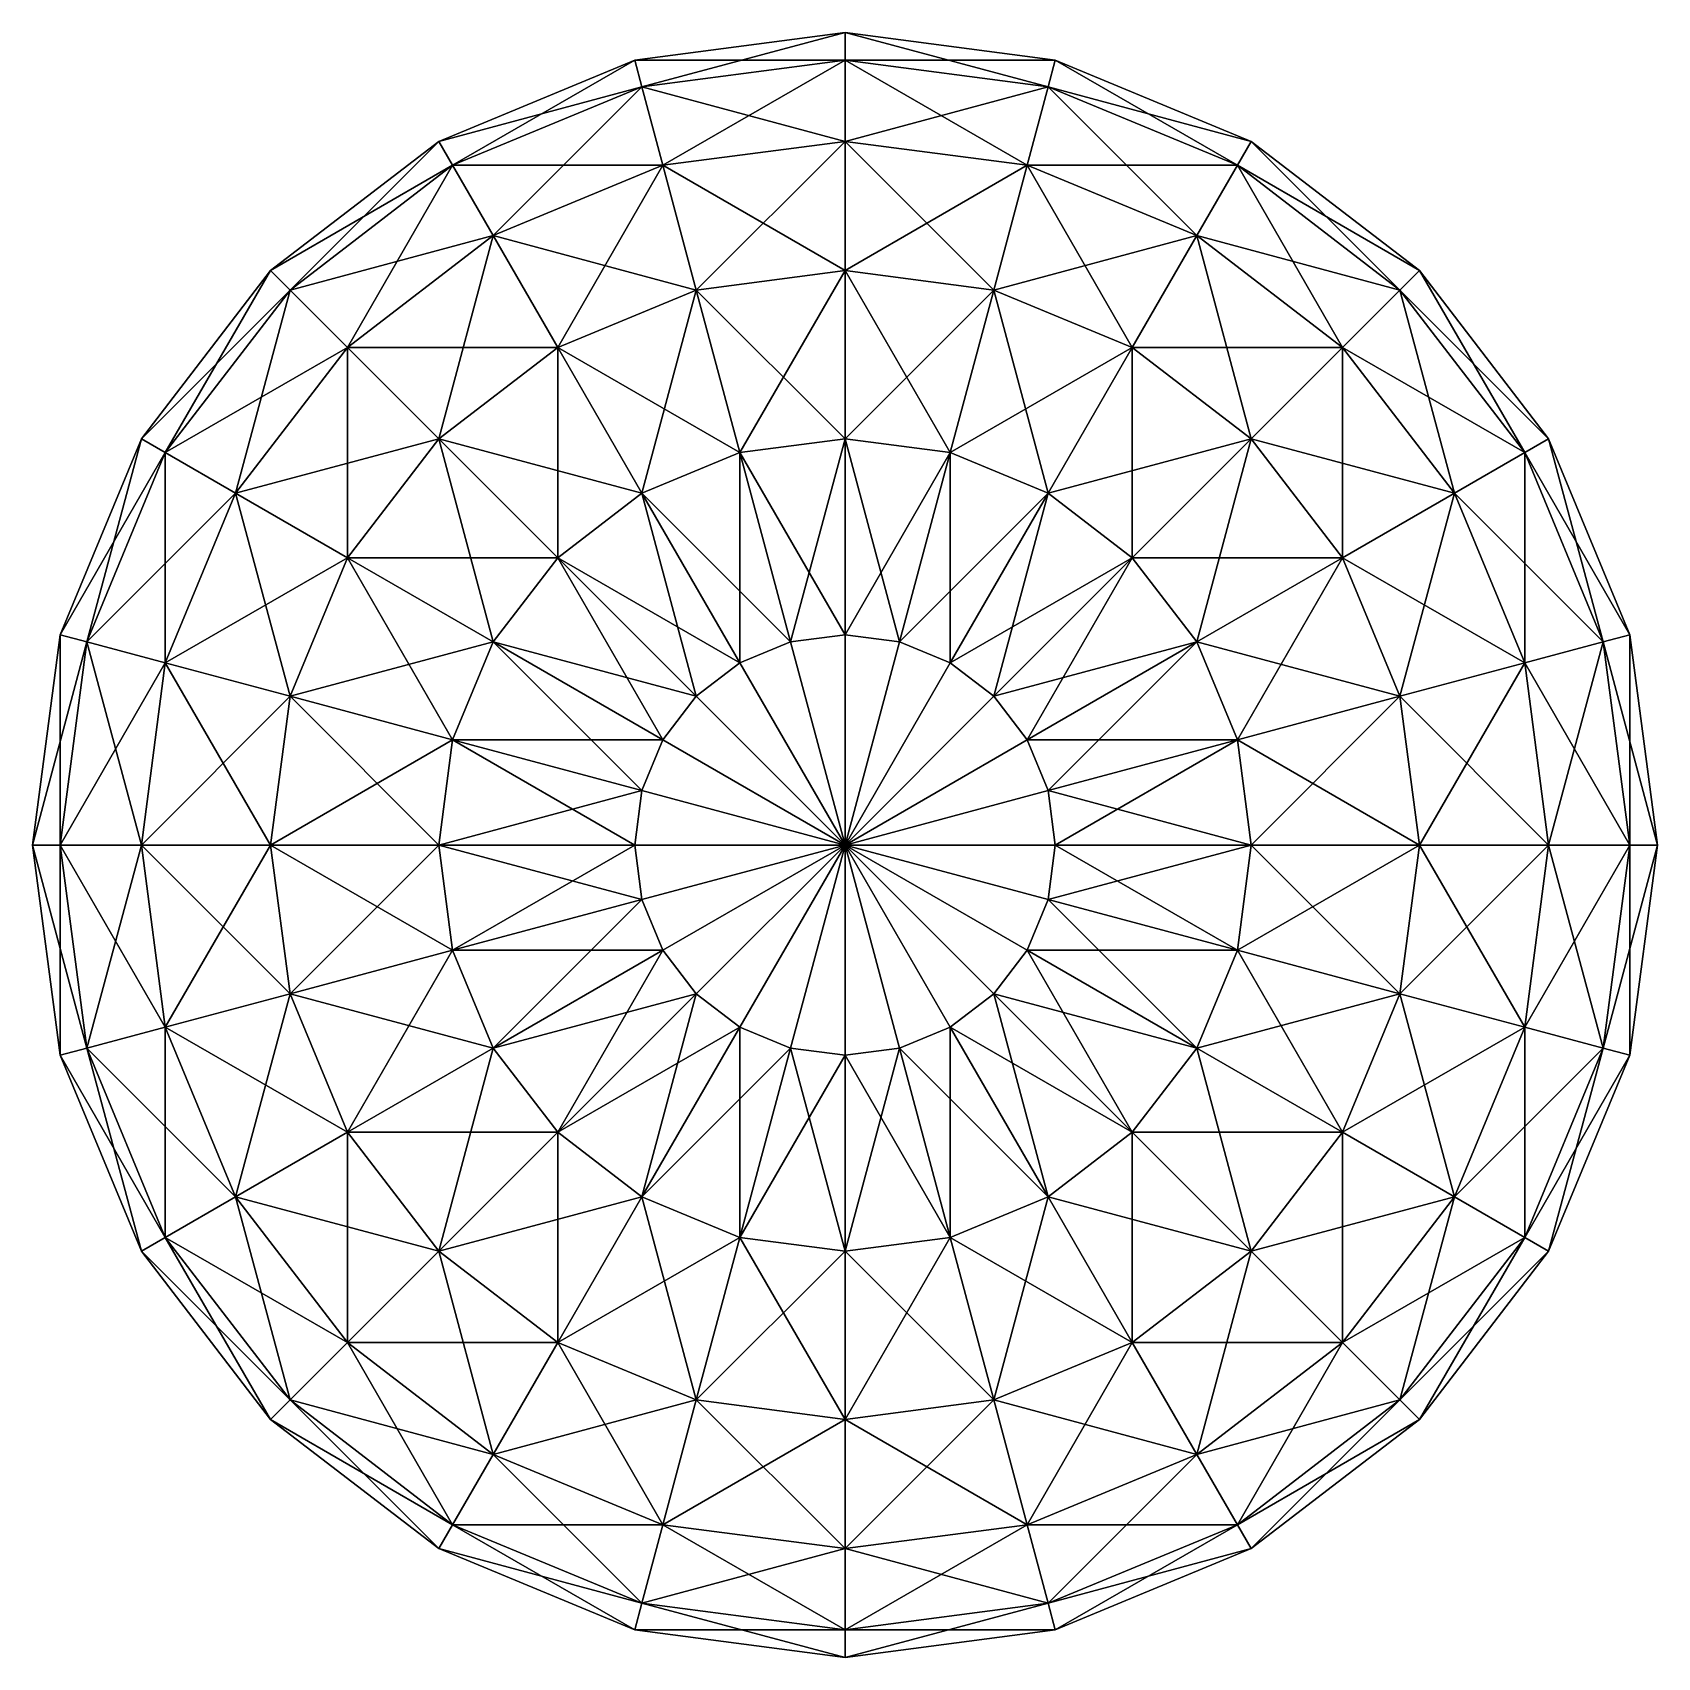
# Model space of a CAD drawing. Header units: metres. Extents: x -200 to 200, y -200 to 200.
import ezdxf

# ---------------------------------------------------------------- set-up
doc = ezdxf.new("R2010")
doc.units = ezdxf.units.M

msp = doc.modelspace()

# ---------------------------------------------------------------- linework, layer by layer
at = {"layer": 'Layer'}
for points in [[(0, 200), (-50, 186.6026, 51.76381), (-51.76381, 193.1852)], [(0, 193.1852, -51.76381), (0, 200), (-51.76381, 193.1852)], [(0, 200), (0, 193.1852, 51.76381), (-50, 186.6026, 51.76381)], [(51.76381, 193.1852), (0, 193.1852, 51.76381), (0, 200)], [(50, 186.6026, -51.76381), (51.76381, 193.1852), (0, 200)], [(50, 186.6026, -51.76381), (0, 200), (0, 193.1852, -51.76381)], [(-51.76381, 193.1852), (-96.59258, 167.3033, 51.76381), (-100, 173.2051)], [(-50, 186.6026, -51.76381), (-51.76381, 193.1852), (-100, 173.2051)], [(-51.76381, 193.1852), (-50, 186.6026, 51.76381), (-96.59258, 167.3033, 51.76381)], [(0, 193.1852, -51.76381), (-51.76381, 193.1852), (-50, 186.6026, -51.76381)], [(0, 193.1852, 51.76381), (-44.82877, 167.3033, 100), (-50, 186.6026, 51.76381)], [(0, 173.2051, -100), (0, 193.1852, -51.76381), (-50, 186.6026, -51.76381)], [(0, 193.1852, 51.76381), (0, 173.2051, 100), (-44.82877, 167.3033, 100)], [(50, 186.6026, 51.76381), (0, 173.2051, 100), (0, 193.1852, 51.76381)], [(51.76381, 193.1852), (50, 186.6026, 51.76381), (0, 193.1852, 51.76381)], [(44.82877, 167.3033, -100), (50, 186.6026, -51.76381), (0, 193.1852, -51.76381)], [(44.82877, 167.3033, -100), (0, 193.1852, -51.76381), (0, 173.2051, -100)], [(100, 173.2051), (50, 186.6026, 51.76381), (51.76381, 193.1852)], [(96.59258, 167.3033, -51.76381), (51.76381, 193.1852), (50, 186.6026, -51.76381)], [(96.59258, 167.3033, -51.76381), (100, 173.2051), (51.76381, 193.1852)], [(-50, 186.6026, -51.76381), (-100, 173.2051), (-96.59258, 167.3033, -51.76381)], [(-50, 186.6026, 51.76381), (-86.60254, 150, 100), (-96.59258, 167.3033, 51.76381)], [(-44.82877, 167.3033, -100), (-50, 186.6026, -51.76381), (-96.59258, 167.3033, -51.76381)], [(-50, 186.6026, 51.76381), (-44.82877, 167.3033, 100), (-86.60254, 150, 100)], [(0, 173.2051, -100), (-50, 186.6026, -51.76381), (-44.82877, 167.3033, -100)], [(50, 186.6026, 51.76381), (44.82877, 167.3033, 100), (0, 173.2051, 100)], [(96.59258, 167.3033, 51.76381), (44.82877, 167.3033, 100), (50, 186.6026, 51.76381)], [(86.60254, 150, -100), (50, 186.6026, -51.76381), (44.82877, 167.3033, -100)], [(100, 173.2051), (96.59258, 167.3033, 51.76381), (50, 186.6026, 51.76381)], [(86.60254, 150, -100), (96.59258, 167.3033, -51.76381), (50, 186.6026, -51.76381)], [(-100, 173.2051), (-136.6026, 136.6026, 51.76381), (-141.4213, 141.4213)], [(-96.59258, 167.3033, -51.76381), (-100, 173.2051), (-141.4213, 141.4213)], [(-100, 173.2051), (-96.59258, 167.3033, 51.76381), (-136.6026, 136.6026, 51.76381)], [(0, 173.2051, 100), (-36.60254, 136.6026, 141.4213), (-44.82877, 167.3033, 100)], [(0, 141.4213, -141.4213), (0, 173.2051, -100), (-44.82877, 167.3033, -100)], [(0, 173.2051, 100), (0, 141.4213, 141.4213), (-36.60254, 136.6026, 141.4213)], [(44.82877, 167.3033, 100), (0, 141.4213, 141.4213), (0, 173.2051, 100)], [(36.60254, 136.6026, -141.4213), (44.82877, 167.3033, -100), (0, 173.2051, -100)], [(36.60254, 136.6026, -141.4213), (0, 173.2051, -100), (0, 141.4213, -141.4213)], [(141.4213, 141.4213), (96.59258, 167.3033, 51.76381), (100, 173.2051)], [(136.6026, 136.6026, -51.76381), (100, 173.2051), (96.59258, 167.3033, -51.76381)], [(136.6026, 136.6026, -51.76381), (141.4213, 141.4213), (100, 173.2051)], [(-96.59258, 167.3033, -51.76381), (-141.4213, 141.4213), (-136.6026, 136.6026, -51.76381)], [(-96.59258, 167.3033, 51.76381), (-122.4745, 122.4745, 100), (-136.6026, 136.6026, 51.76381)], [(-86.60254, 150, -100), (-96.59258, 167.3033, -51.76381), (-136.6026, 136.6026, -51.76381)], [(-96.59258, 167.3033, 51.76381), (-86.60254, 150, 100), (-122.4745, 122.4745, 100)], [(-44.82877, 167.3033, -100), (-96.59258, 167.3033, -51.76381), (-86.60254, 150, -100)], [(-44.82877, 167.3033, 100), (-70.71067, 122.4745, 141.4213), (-86.60254, 150, 100)], [(-36.60254, 136.6026, -141.4213), (-44.82877, 167.3033, -100), (-86.60254, 150, -100)], [(-44.82877, 167.3033, 100), (-36.60254, 136.6026, 141.4213), (-70.71067, 122.4745, 141.4213)], [(0, 141.4213, -141.4213), (-44.82877, 167.3033, -100), (-36.60254, 136.6026, -141.4213)], [(44.82877, 167.3033, 100), (36.60254, 136.6026, 141.4213), (0, 141.4213, 141.4213)], [(86.60254, 150, 100), (36.60254, 136.6026, 141.4213), (44.82877, 167.3033, 100)], [(70.71067, 122.4745, -141.4213), (44.82877, 167.3033, -100), (36.60254, 136.6026, -141.4213)], [(96.59258, 167.3033, 51.76381), (86.60254, 150, 100), (44.82877, 167.3033, 100)], [(70.71067, 122.4745, -141.4213), (86.60254, 150, -100), (44.82877, 167.3033, -100)], [(136.6026, 136.6026, 51.76381), (86.60254, 150, 100), (96.59258, 167.3033, 51.76381)], [(122.4745, 122.4745, -100), (96.59258, 167.3033, -51.76381), (86.60254, 150, -100)], [(141.4213, 141.4213), (136.6026, 136.6026, 51.76381), (96.59258, 167.3033, 51.76381)], [(122.4745, 122.4745, -100), (136.6026, 136.6026, -51.76381), (96.59258, 167.3033, -51.76381)], [(-86.60254, 150, -100), (-136.6026, 136.6026, -51.76381), (-122.4745, 122.4745, -100)], [(-86.60254, 150, 100), (-100, 100, 141.4213), (-122.4745, 122.4745, 100)], [(-70.71067, 122.4745, -141.4213), (-86.60254, 150, -100), (-122.4745, 122.4745, -100)], [(-86.60254, 150, 100), (-70.71067, 122.4745, 141.4213), (-100, 100, 141.4213)], [(-36.60254, 136.6026, -141.4213), (-86.60254, 150, -100), (-70.71067, 122.4745, -141.4213)], [(86.60254, 150, 100), (70.71067, 122.4745, 141.4213), (36.60254, 136.6026, 141.4213)], [(122.4745, 122.4745, 100), (70.71067, 122.4745, 141.4213), (86.60254, 150, 100)], [(100, 100, -141.4213), (86.60254, 150, -100), (70.71067, 122.4745, -141.4213)], [(136.6026, 136.6026, 51.76381), (122.4745, 122.4745, 100), (86.60254, 150, 100)], [(100, 100, -141.4213), (122.4745, 122.4745, -100), (86.60254, 150, -100)], [(-141.4213, 141.4213), (-167.3033, 96.59258, 51.76381), (-173.2051, 100)], [(-136.6026, 136.6026, -51.76381), (-141.4213, 141.4213), (-173.2051, 100)], [(-141.4213, 141.4213), (-136.6026, 136.6026, 51.76381), (-167.3033, 96.59258, 51.76381)], [(0, 141.4213, 141.4213), (-25.8819, 96.59258, 173.2051), (-36.60254, 136.6026, 141.4213)], [(0, 100, -173.2051), (0, 141.4213, -141.4213), (-36.60254, 136.6026, -141.4213)], [(0, 141.4213, 141.4213), (0, 100, 173.2051), (-25.8819, 96.59258, 173.2051)], [(36.60254, 136.6026, 141.4213), (0, 100, 173.2051), (0, 141.4213, 141.4213)], [(25.8819, 96.59258, -173.2051), (36.60254, 136.6026, -141.4213), (0, 141.4213, -141.4213)], [(25.8819, 96.59258, -173.2051), (0, 141.4213, -141.4213), (0, 100, -173.2051)], [(173.2051, 100), (136.6026, 136.6026, 51.76381), (141.4213, 141.4213)], [(167.3033, 96.59258, -51.76381), (141.4213, 141.4213), (136.6026, 136.6026, -51.76381)], [(167.3033, 96.59258, -51.76381), (173.2051, 100), (141.4213, 141.4213)], [(-136.6026, 136.6026, -51.76381), (-173.2051, 100), (-167.3033, 96.59258, -51.76381)], [(-136.6026, 136.6026, 51.76381), (-150, 86.60254, 100), (-167.3033, 96.59258, 51.76381)], [(-122.4745, 122.4745, -100), (-136.6026, 136.6026, -51.76381), (-167.3033, 96.59258, -51.76381)], [(-136.6026, 136.6026, 51.76381), (-122.4745, 122.4745, 100), (-150, 86.60254, 100)], [(-36.60254, 136.6026, 141.4213), (-50, 86.60254, 173.2051), (-70.71067, 122.4745, 141.4213)], [(-25.8819, 96.59258, -173.2051), (-36.60254, 136.6026, -141.4213), (-70.71067, 122.4745, -141.4213)], [(-36.60254, 136.6026, 141.4213), (-25.8819, 96.59258, 173.2051), (-50, 86.60254, 173.2051)], [(0, 100, -173.2051), (-36.60254, 136.6026, -141.4213), (-25.8819, 96.59258, -173.2051)], [(36.60254, 136.6026, 141.4213), (25.8819, 96.59258, 173.2051), (0, 100, 173.2051)], [(70.71067, 122.4745, 141.4213), (25.8819, 96.59258, 173.2051), (36.60254, 136.6026, 141.4213)], [(50, 86.60254, -173.2051), (36.60254, 136.6026, -141.4213), (25.8819, 96.59258, -173.2051)], [(50, 86.60254, -173.2051), (70.71067, 122.4745, -141.4213), (36.60254, 136.6026, -141.4213)], [(167.3033, 96.59258, 51.76381), (122.4745, 122.4745, 100), (136.6026, 136.6026, 51.76381)], [(150, 86.60254, -100), (136.6026, 136.6026, -51.76381), (122.4745, 122.4745, -100)], [(173.2051, 100), (167.3033, 96.59258, 51.76381), (136.6026, 136.6026, 51.76381)], [(150, 86.60254, -100), (167.3033, 96.59258, -51.76381), (136.6026, 136.6026, -51.76381)], [(-122.4745, 122.4745, -100), (-167.3033, 96.59258, -51.76381), (-150, 86.60254, -100)], [(-122.4745, 122.4745, 100), (-122.4745, 70.71067, 141.4213), (-150, 86.60254, 100)], [(-100, 100, -141.4213), (-122.4745, 122.4745, -100), (-150, 86.60254, -100)], [(-122.4745, 122.4745, 100), (-100, 100, 141.4213), (-122.4745, 70.71067, 141.4213)], [(-70.71067, 122.4745, -141.4213), (-122.4745, 122.4745, -100), (-100, 100, -141.4213)], [(-70.71067, 122.4745, 141.4213), (-70.71067, 70.71067, 173.2051), (-100, 100, 141.4213)], [(-50, 86.60254, -173.2051), (-70.71067, 122.4745, -141.4213), (-100, 100, -141.4213)], [(-70.71067, 122.4745, 141.4213), (-50, 86.60254, 173.2051), (-70.71067, 70.71067, 173.2051)], [(-25.8819, 96.59258, -173.2051), (-70.71067, 122.4745, -141.4213), (-50, 86.60254, -173.2051)], [(70.71067, 122.4745, 141.4213), (50, 86.60254, 173.2051), (25.8819, 96.59258, 173.2051)], [(100, 100, 141.4213), (50, 86.60254, 173.2051), (70.71067, 122.4745, 141.4213)], [(70.71067, 70.71067, -173.2051), (70.71067, 122.4745, -141.4213), (50, 86.60254, -173.2051)], [(122.4745, 122.4745, 100), (100, 100, 141.4213), (70.71067, 122.4745, 141.4213)], [(70.71067, 70.71067, -173.2051), (100, 100, -141.4213), (70.71067, 122.4745, -141.4213)], [(150, 86.60254, 100), (100, 100, 141.4213), (122.4745, 122.4745, 100)], [(122.4745, 70.71067, -141.4213), (122.4745, 122.4745, -100), (100, 100, -141.4213)], [(167.3033, 96.59258, 51.76381), (150, 86.60254, 100), (122.4745, 122.4745, 100)], [(122.4745, 70.71067, -141.4213), (150, 86.60254, -100), (122.4745, 122.4745, -100)], [(-173.2051, 100), (-186.6026, 50, 51.76381), (-193.1852, 51.76381)], [(-167.3033, 96.59258, -51.76381), (-173.2051, 100), (-193.1852, 51.76381)], [(-173.2051, 100), (-167.3033, 96.59258, 51.76381), (-186.6026, 50, 51.76381)], [(-100, 100, -141.4213), (-150, 86.60254, -100), (-122.4745, 70.71067, -141.4213)], [(-100, 100, 141.4213), (-86.60254, 50, 173.2051), (-122.4745, 70.71067, 141.4213)], [(-70.71067, 70.71067, -173.2051), (-100, 100, -141.4213), (-122.4745, 70.71067, -141.4213)], [(-100, 100, 141.4213), (-70.71067, 70.71067, 173.2051), (-86.60254, 50, 173.2051)], [(-50, 86.60254, -173.2051), (-100, 100, -141.4213), (-70.71067, 70.71067, -173.2051)], [(0, 100, 173.2051), (-13.39746, 50, 193.1852), (-25.8819, 96.59258, 173.2051)], [(0, 51.76381, -193.1852), (0, 100, -173.2051), (-25.8819, 96.59258, -173.2051)], [(0, 100, 173.2051), (0, 51.76381, 193.1852), (-13.39746, 50, 193.1852)], [(25.8819, 96.59258, 173.2051), (0, 51.76381, 193.1852), (0, 100, 173.2051)], [(13.39746, 50, -193.1852), (25.8819, 96.59258, -173.2051), (0, 100, -173.2051)], [(13.39746, 50, -193.1852), (0, 100, -173.2051), (0, 51.76381, -193.1852)], [(100, 100, 141.4213), (70.71067, 70.71067, 173.2051), (50, 86.60254, 173.2051)], [(122.4745, 70.71067, 141.4213), (70.71067, 70.71067, 173.2051), (100, 100, 141.4213)], [(86.60254, 50, -173.2051), (100, 100, -141.4213), (70.71067, 70.71067, -173.2051)], [(86.60254, 50, -173.2051), (122.4745, 70.71067, -141.4213), (100, 100, -141.4213)], [(150, 86.60254, 100), (122.4745, 70.71067, 141.4213), (100, 100, 141.4213)], [(193.1852, 51.76381), (167.3033, 96.59258, 51.76381), (173.2051, 100)], [(186.6026, 50, -51.76381), (173.2051, 100), (167.3033, 96.59258, -51.76381)], [(186.6026, 50, -51.76381), (193.1852, 51.76381), (173.2051, 100)], [(-167.3033, 96.59258, -51.76381), (-193.1852, 51.76381), (-186.6026, 50, -51.76381)], [(-167.3033, 96.59258, 51.76381), (-167.3033, 44.82877, 100), (-186.6026, 50, 51.76381)], [(-150, 86.60254, -100), (-167.3033, 96.59258, -51.76381), (-186.6026, 50, -51.76381)], [(-167.3033, 96.59258, 51.76381), (-150, 86.60254, 100), (-167.3033, 44.82877, 100)], [(-25.8819, 96.59258, 173.2051), (-25.8819, 44.82877, 193.1852), (-50, 86.60254, 173.2051)], [(-13.39746, 50, -193.1852), (-25.8819, 96.59258, -173.2051), (-50, 86.60254, -173.2051)], [(-25.8819, 96.59258, 173.2051), (-13.39746, 50, 193.1852), (-25.8819, 44.82877, 193.1852)], [(0, 51.76381, -193.1852), (-25.8819, 96.59258, -173.2051), (-13.39746, 50, -193.1852)], [(25.8819, 96.59258, 173.2051), (13.39746, 50, 193.1852), (0, 51.76381, 193.1852)], [(50, 86.60254, 173.2051), (13.39746, 50, 193.1852), (25.8819, 96.59258, 173.2051)], [(25.8819, 44.82877, -193.1852), (25.8819, 96.59258, -173.2051), (13.39746, 50, -193.1852)], [(25.8819, 44.82877, -193.1852), (50, 86.60254, -173.2051), (25.8819, 96.59258, -173.2051)], [(186.6026, 50, 51.76381), (150, 86.60254, 100), (167.3033, 96.59258, 51.76381)], [(167.3033, 44.82877, -100), (167.3033, 96.59258, -51.76381), (150, 86.60254, -100)], [(193.1852, 51.76381), (186.6026, 50, 51.76381), (167.3033, 96.59258, 51.76381)], [(167.3033, 44.82877, -100), (186.6026, 50, -51.76381), (167.3033, 96.59258, -51.76381)], [(-150, 86.60254, -100), (-186.6026, 50, -51.76381), (-167.3033, 44.82877, -100)], [(-150, 86.60254, 100), (-136.6026, 36.60254, 141.4213), (-167.3033, 44.82877, 100)], [(-122.4745, 70.71067, -141.4213), (-150, 86.60254, -100), (-167.3033, 44.82877, -100)], [(-150, 86.60254, 100), (-122.4745, 70.71067, 141.4213), (-136.6026, 36.60254, 141.4213)], [(-50, 86.60254, 173.2051), (-36.60254, 36.60254, 193.1852), (-70.71067, 70.71067, 173.2051)], [(-25.8819, 44.82877, -193.1852), (-50, 86.60254, -173.2051), (-70.71067, 70.71067, -173.2051)], [(-50, 86.60254, 173.2051), (-25.8819, 44.82877, 193.1852), (-36.60254, 36.60254, 193.1852)], [(-13.39746, 50, -193.1852), (-50, 86.60254, -173.2051), (-25.8819, 44.82877, -193.1852)], [(50, 86.60254, 173.2051), (25.8819, 44.82877, 193.1852), (13.39746, 50, 193.1852)], [(70.71067, 70.71067, 173.2051), (25.8819, 44.82877, 193.1852), (50, 86.60254, 173.2051)], [(36.60254, 36.60254, -193.1852), (50, 86.60254, -173.2051), (25.8819, 44.82877, -193.1852)], [(36.60254, 36.60254, -193.1852), (70.71067, 70.71067, -173.2051), (50, 86.60254, -173.2051)], [(167.3033, 44.82877, 100), (122.4745, 70.71067, 141.4213), (150, 86.60254, 100)], [(136.6026, 36.60254, -141.4213), (150, 86.60254, -100), (122.4745, 70.71067, -141.4213)], [(136.6026, 36.60254, -141.4213), (167.3033, 44.82877, -100), (150, 86.60254, -100)], [(186.6026, 50, 51.76381), (167.3033, 44.82877, 100), (150, 86.60254, 100)], [(-122.4745, 70.71067, -141.4213), (-167.3033, 44.82877, -100), (-136.6026, 36.60254, -141.4213)], [(-122.4745, 70.71067, 141.4213), (-96.59258, 25.8819, 173.2051), (-136.6026, 36.60254, 141.4213)], [(-86.60254, 50, -173.2051), (-122.4745, 70.71067, -141.4213), (-136.6026, 36.60254, -141.4213)], [(-122.4745, 70.71067, 141.4213), (-86.60254, 50, 173.2051), (-96.59258, 25.8819, 173.2051)], [(-70.71067, 70.71067, -173.2051), (-122.4745, 70.71067, -141.4213), (-86.60254, 50, -173.2051)], [(-70.71067, 70.71067, 173.2051), (-44.82877, 25.8819, 193.1852), (-86.60254, 50, 173.2051)], [(-36.60254, 36.60254, -193.1852), (-70.71067, 70.71067, -173.2051), (-86.60254, 50, -173.2051)], [(-70.71067, 70.71067, 173.2051), (-36.60254, 36.60254, 193.1852), (-44.82877, 25.8819, 193.1852)], [(-25.8819, 44.82877, -193.1852), (-70.71067, 70.71067, -173.2051), (-36.60254, 36.60254, -193.1852)], [(70.71067, 70.71067, 173.2051), (36.60254, 36.60254, 193.1852), (25.8819, 44.82877, 193.1852)], [(86.60254, 50, 173.2051), (36.60254, 36.60254, 193.1852), (70.71067, 70.71067, 173.2051)], [(44.82877, 25.8819, -193.1852), (70.71067, 70.71067, -173.2051), (36.60254, 36.60254, -193.1852)], [(44.82877, 25.8819, -193.1852), (86.60254, 50, -173.2051), (70.71067, 70.71067, -173.2051)], [(122.4745, 70.71067, 141.4213), (86.60254, 50, 173.2051), (70.71067, 70.71067, 173.2051)], [(136.6026, 36.60254, 141.4213), (86.60254, 50, 173.2051), (122.4745, 70.71067, 141.4213)], [(96.59258, 25.8819, -173.2051), (122.4745, 70.71067, -141.4213), (86.60254, 50, -173.2051)], [(96.59258, 25.8819, -173.2051), (136.6026, 36.60254, -141.4213), (122.4745, 70.71067, -141.4213)], [(167.3033, 44.82877, 100), (136.6026, 36.60254, 141.4213), (122.4745, 70.71067, 141.4213)], [(-193.1852, 51.76381), (-193.1852, 0, 51.76381), (-200, 0)], [(-186.6026, 50, -51.76381), (-193.1852, 51.76381), (-200, 0)], [(-186.6026, 50, -51.76381), (-200, 0), (-193.1852, 0, -51.76381)], [(-193.1852, 51.76381), (-186.6026, 50, 51.76381), (-193.1852, 0, 51.76381)], [(-186.6026, 50, 51.76381), (-173.2051, 0, 100), (-193.1852, 0, 51.76381)], [(-167.3033, 44.82877, -100), (-186.6026, 50, -51.76381), (-193.1852, 0, -51.76381)], [(-186.6026, 50, 51.76381), (-167.3033, 44.82877, 100), (-173.2051, 0, 100)], [(-86.60254, 50, -173.2051), (-136.6026, 36.60254, -141.4213), (-96.59258, 25.8819, -173.2051)], [(-86.60254, 50, 173.2051), (-50, 13.39746, 193.1852), (-96.59258, 25.8819, 173.2051)], [(-44.82877, 25.8819, -193.1852), (-86.60254, 50, -173.2051), (-96.59258, 25.8819, -173.2051)], [(-86.60254, 50, 173.2051), (-44.82877, 25.8819, 193.1852), (-50, 13.39746, 193.1852)], [(-36.60254, 36.60254, -193.1852), (-86.60254, 50, -173.2051), (-44.82877, 25.8819, -193.1852)], [(0, 0, 200), (-25.8819, 44.82877, 193.1852), (-13.39746, 50, 193.1852)], [(0, 0, -200), (-13.39746, 50, -193.1852), (-25.8819, 44.82877, -193.1852)], [(0, 0, 200), (-13.39746, 50, 193.1852), (0, 51.76381, 193.1852)], [(0, 0, -200), (0, 51.76381, -193.1852), (-13.39746, 50, -193.1852)], [(0, 0, 200), (0, 51.76381, 193.1852), (13.39746, 50, 193.1852)], [(0, 0, -200), (13.39746, 50, -193.1852), (0, 51.76381, -193.1852)], [(0, 0, 200), (13.39746, 50, 193.1852), (25.8819, 44.82877, 193.1852)], [(0, 0, -200), (25.8819, 44.82877, -193.1852), (13.39746, 50, -193.1852)], [(86.60254, 50, 173.2051), (44.82877, 25.8819, 193.1852), (36.60254, 36.60254, 193.1852)], [(96.59258, 25.8819, 173.2051), (44.82877, 25.8819, 193.1852), (86.60254, 50, 173.2051)], [(50, 13.39746, -193.1852), (86.60254, 50, -173.2051), (44.82877, 25.8819, -193.1852)], [(50, 13.39746, -193.1852), (96.59258, 25.8819, -173.2051), (86.60254, 50, -173.2051)], [(136.6026, 36.60254, 141.4213), (96.59258, 25.8819, 173.2051), (86.60254, 50, 173.2051)], [(193.1852, 0, 51.76381), (167.3033, 44.82877, 100), (186.6026, 50, 51.76381)], [(173.2051, 0, -100), (186.6026, 50, -51.76381), (167.3033, 44.82877, -100)], [(173.2051, 0, -100), (193.1852, 0, -51.76381), (186.6026, 50, -51.76381)], [(200, 0), (186.6026, 50, 51.76381), (193.1852, 51.76381)], [(193.1852, 0, -51.76381), (193.1852, 51.76381), (186.6026, 50, -51.76381)], [(200, 0), (193.1852, 0, 51.76381), (186.6026, 50, 51.76381)], [(193.1852, 0, -51.76381), (200, 0), (193.1852, 51.76381)], [(-167.3033, 44.82877, -100), (-193.1852, 0, -51.76381), (-173.2051, 0, -100)], [(-167.3033, 44.82877, 100), (-141.4213, 0, 141.4213), (-173.2051, 0, 100)], [(-136.6026, 36.60254, -141.4213), (-167.3033, 44.82877, -100), (-173.2051, 0, -100)], [(-167.3033, 44.82877, 100), (-136.6026, 36.60254, 141.4213), (-141.4213, 0, 141.4213)], [(0, 0, 200), (-36.60254, 36.60254, 193.1852), (-25.8819, 44.82877, 193.1852)], [(0, 0, -200), (-25.8819, 44.82877, -193.1852), (-36.60254, 36.60254, -193.1852)], [(0, 0, 200), (25.8819, 44.82877, 193.1852), (36.60254, 36.60254, 193.1852)], [(0, 0, -200), (36.60254, 36.60254, -193.1852), (25.8819, 44.82877, -193.1852)], [(173.2051, 0, 100), (136.6026, 36.60254, 141.4213), (167.3033, 44.82877, 100)], [(141.4213, 0, -141.4213), (167.3033, 44.82877, -100), (136.6026, 36.60254, -141.4213)], [(141.4213, 0, -141.4213), (173.2051, 0, -100), (167.3033, 44.82877, -100)], [(193.1852, 0, 51.76381), (173.2051, 0, 100), (167.3033, 44.82877, 100)], [(-136.6026, 36.60254, -141.4213), (-173.2051, 0, -100), (-141.4213, 0, -141.4213)], [(-136.6026, 36.60254, 141.4213), (-100, 0, 173.2051), (-141.4213, 0, 141.4213)], [(-96.59258, 25.8819, -173.2051), (-136.6026, 36.60254, -141.4213), (-141.4213, 0, -141.4213)], [(-136.6026, 36.60254, 141.4213), (-96.59258, 25.8819, 173.2051), (-100, 0, 173.2051)], [(0, 0, 200), (-44.82877, 25.8819, 193.1852), (-36.60254, 36.60254, 193.1852)], [(0, 0, -200), (-36.60254, 36.60254, -193.1852), (-44.82877, 25.8819, -193.1852)], [(0, 0, 200), (36.60254, 36.60254, 193.1852), (44.82877, 25.8819, 193.1852)], [(0, 0, -200), (44.82877, 25.8819, -193.1852), (36.60254, 36.60254, -193.1852)], [(141.4213, 0, 141.4213), (96.59258, 25.8819, 173.2051), (136.6026, 36.60254, 141.4213)], [(100, 0, -173.2051), (136.6026, 36.60254, -141.4213), (96.59258, 25.8819, -173.2051)], [(100, 0, -173.2051), (141.4213, 0, -141.4213), (136.6026, 36.60254, -141.4213)], [(173.2051, 0, 100), (141.4213, 0, 141.4213), (136.6026, 36.60254, 141.4213)], [(-96.59258, 25.8819, -173.2051), (-141.4213, 0, -141.4213), (-100, 0, -173.2051)], [(-96.59258, 25.8819, 173.2051), (-51.76381, 0, 193.1852), (-100, 0, 173.2051)], [(-50, 13.39746, -193.1852), (-96.59258, 25.8819, -173.2051), (-100, 0, -173.2051)], [(-96.59258, 25.8819, 173.2051), (-50, 13.39746, 193.1852), (-51.76381, 0, 193.1852)], [(-44.82877, 25.8819, -193.1852), (-96.59258, 25.8819, -173.2051), (-50, 13.39746, -193.1852)], [(0, 0, 200), (-50, 13.39746, 193.1852), (-44.82877, 25.8819, 193.1852)], [(0, 0, -200), (-44.82877, 25.8819, -193.1852), (-50, 13.39746, -193.1852)], [(0, 0, 200), (44.82877, 25.8819, 193.1852), (50, 13.39746, 193.1852)], [(0, 0, -200), (50, 13.39746, -193.1852), (44.82877, 25.8819, -193.1852)], [(96.59258, 25.8819, 173.2051), (50, 13.39746, 193.1852), (44.82877, 25.8819, 193.1852)], [(100, 0, 173.2051), (50, 13.39746, 193.1852), (96.59258, 25.8819, 173.2051)], [(51.76381, 0, -193.1852), (96.59258, 25.8819, -173.2051), (50, 13.39746, -193.1852)], [(51.76381, 0, -193.1852), (100, 0, -173.2051), (96.59258, 25.8819, -173.2051)], [(141.4213, 0, 141.4213), (100, 0, 173.2051), (96.59258, 25.8819, 173.2051)], [(-50, 13.39746, -193.1852), (-100, 0, -173.2051), (-51.76381, 0, -193.1852)], [(0, 0, 200), (-51.76381, 0, 193.1852), (-50, 13.39746, 193.1852)], [(0, 0, -200), (-50, 13.39746, -193.1852), (-51.76381, 0, -193.1852)], [(0, 0, 200), (50, 13.39746, 193.1852), (51.76381, 0, 193.1852)], [(0, 0, -200), (51.76381, 0, -193.1852), (50, 13.39746, -193.1852)], [(100, 0, 173.2051), (51.76381, 0, 193.1852), (50, 13.39746, 193.1852)], [(-200, 0), (-193.1852, 0, 51.76381), (-186.6026, -50, 51.76381)], [(-200, 0), (-186.6026, -50, 51.76381), (-193.1852, -51.76381)], [(-193.1852, 0, -51.76381), (-200, 0), (-193.1852, -51.76381)], [(-193.1852, 0, 51.76381), (-173.2051, 0, 100), (-167.3033, -44.82877, 100)], [(-193.1852, 0, 51.76381), (-167.3033, -44.82877, 100), (-186.6026, -50, 51.76381)], [(-193.1852, 0, -51.76381), (-193.1852, -51.76381), (-186.6026, -50, -51.76381)], [(-173.2051, 0, -100), (-193.1852, 0, -51.76381), (-186.6026, -50, -51.76381)], [(-173.2051, 0, -100), (-186.6026, -50, -51.76381), (-167.3033, -44.82877, -100)], [(-173.2051, 0, 100), (-141.4213, 0, 141.4213), (-136.6026, -36.60254, 141.4213)], [(-173.2051, 0, 100), (-136.6026, -36.60254, 141.4213), (-167.3033, -44.82877, 100)], [(-141.4213, 0, -141.4213), (-173.2051, 0, -100), (-167.3033, -44.82877, -100)], [(-141.4213, 0, -141.4213), (-167.3033, -44.82877, -100), (-136.6026, -36.60254, -141.4213)], [(-141.4213, 0, 141.4213), (-100, 0, 173.2051), (-96.59258, -25.8819, 173.2051)], [(-141.4213, 0, 141.4213), (-96.59258, -25.8819, 173.2051), (-136.6026, -36.60254, 141.4213)], [(-100, 0, -173.2051), (-141.4213, 0, -141.4213), (-136.6026, -36.60254, -141.4213)], [(-100, 0, -173.2051), (-136.6026, -36.60254, -141.4213), (-96.59258, -25.8819, -173.2051)], [(-100, 0, 173.2051), (-51.76381, 0, 193.1852), (-50, -13.39746, 193.1852)], [(-100, 0, 173.2051), (-50, -13.39746, 193.1852), (-96.59258, -25.8819, 173.2051)], [(-51.76381, 0, -193.1852), (-100, 0, -173.2051), (-96.59258, -25.8819, -173.2051)], [(-51.76381, 0, -193.1852), (-96.59258, -25.8819, -173.2051), (-50, -13.39746, -193.1852)], [(0, 0, 200), (-50, -13.39746, 193.1852), (-51.76381, 0, 193.1852)], [(0, 0, -200), (-51.76381, 0, -193.1852), (-50, -13.39746, -193.1852)], [(0, 0, 200), (-44.82877, -25.8819, 193.1852), (-50, -13.39746, 193.1852)], [(0, 0, -200), (-50, -13.39746, -193.1852), (-44.82877, -25.8819, -193.1852)], [(0, 0, 200), (-36.60254, -36.60254, 193.1852), (-44.82877, -25.8819, 193.1852)], [(0, 0, -200), (-44.82877, -25.8819, -193.1852), (-36.60254, -36.60254, -193.1852)], [(0, 0, 200), (-25.8819, -44.82877, 193.1852), (-36.60254, -36.60254, 193.1852)], [(0, 0, -200), (-36.60254, -36.60254, -193.1852), (-25.8819, -44.82877, -193.1852)], [(0, 0, 200), (-13.39746, -50, 193.1852), (-25.8819, -44.82877, 193.1852)], [(0, 0, -200), (-25.8819, -44.82877, -193.1852), (-13.39746, -50, -193.1852)], [(0, 0, 200), (0, -51.76381, 193.1852), (-13.39746, -50, 193.1852)], [(0, 0, -200), (-13.39746, -50, -193.1852), (0, -51.76381, -193.1852)], [(0, 0, 200), (13.39746, -50, 193.1852), (0, -51.76381, 193.1852)], [(0, 0, 200), (25.8819, -44.82877, 193.1852), (13.39746, -50, 193.1852)], [(0, 0, 200), (36.60254, -36.60254, 193.1852), (25.8819, -44.82877, 193.1852)], [(0, 0, 200), (44.82877, -25.8819, 193.1852), (36.60254, -36.60254, 193.1852)], [(0, 0, 200), (50, -13.39746, 193.1852), (44.82877, -25.8819, 193.1852)], [(0, 0, 200), (51.76381, 0, 193.1852), (50, -13.39746, 193.1852)], [(0, 0, -200), (0, -51.76381, -193.1852), (13.39746, -50, -193.1852)], [(0, 0, -200), (13.39746, -50, -193.1852), (25.8819, -44.82877, -193.1852)], [(0, 0, -200), (25.8819, -44.82877, -193.1852), (36.60254, -36.60254, -193.1852)], [(0, 0, -200), (36.60254, -36.60254, -193.1852), (44.82877, -25.8819, -193.1852)], [(0, 0, -200), (44.82877, -25.8819, -193.1852), (50, -13.39746, -193.1852)], [(0, 0, -200), (50, -13.39746, -193.1852), (51.76381, 0, -193.1852)], [(96.59258, -25.8819, 173.2051), (50, -13.39746, 193.1852), (51.76381, 0, 193.1852)], [(50, -13.39746, -193.1852), (96.59258, -25.8819, -173.2051), (100, 0, -173.2051)], [(50, -13.39746, -193.1852), (100, 0, -173.2051), (51.76381, 0, -193.1852)], [(96.59258, -25.8819, 173.2051), (51.76381, 0, 193.1852), (100, 0, 173.2051)], [(136.6026, -36.60254, 141.4213), (96.59258, -25.8819, 173.2051), (100, 0, 173.2051)], [(96.59258, -25.8819, -173.2051), (136.6026, -36.60254, -141.4213), (141.4213, 0, -141.4213)], [(96.59258, -25.8819, -173.2051), (141.4213, 0, -141.4213), (100, 0, -173.2051)], [(136.6026, -36.60254, 141.4213), (100, 0, 173.2051), (141.4213, 0, 141.4213)], [(167.3033, -44.82877, 100), (136.6026, -36.60254, 141.4213), (141.4213, 0, 141.4213)], [(136.6026, -36.60254, -141.4213), (167.3033, -44.82877, -100), (173.2051, 0, -100)], [(136.6026, -36.60254, -141.4213), (173.2051, 0, -100), (141.4213, 0, -141.4213)], [(167.3033, -44.82877, 100), (141.4213, 0, 141.4213), (173.2051, 0, 100)], [(186.6026, -50, 51.76381), (167.3033, -44.82877, 100), (173.2051, 0, 100)], [(167.3033, -44.82877, -100), (186.6026, -50, -51.76381), (193.1852, 0, -51.76381)], [(167.3033, -44.82877, -100), (193.1852, 0, -51.76381), (173.2051, 0, -100)], [(186.6026, -50, 51.76381), (173.2051, 0, 100), (193.1852, 0, 51.76381)], [(193.1852, -51.76381), (186.6026, -50, 51.76381), (193.1852, 0, 51.76381)], [(186.6026, -50, -51.76381), (193.1852, -51.76381), (200, 0)], [(186.6026, -50, -51.76381), (200, 0), (193.1852, 0, -51.76381)], [(193.1852, -51.76381), (193.1852, 0, 51.76381), (200, 0)], [(-96.59258, -25.8819, 173.2051), (-50, -13.39746, 193.1852), (-44.82877, -25.8819, 193.1852)], [(-50, -13.39746, -193.1852), (-96.59258, -25.8819, -173.2051), (-86.60254, -50, -173.2051)], [(-50, -13.39746, -193.1852), (-86.60254, -50, -173.2051), (-44.82877, -25.8819, -193.1852)], [(86.60254, -50, 173.2051), (44.82877, -25.8819, 193.1852), (50, -13.39746, 193.1852)], [(44.82877, -25.8819, -193.1852), (96.59258, -25.8819, -173.2051), (50, -13.39746, -193.1852)], [(86.60254, -50, 173.2051), (50, -13.39746, 193.1852), (96.59258, -25.8819, 173.2051)], [(-136.6026, -36.60254, 141.4213), (-96.59258, -25.8819, 173.2051), (-86.60254, -50, 173.2051)], [(-96.59258, -25.8819, -173.2051), (-136.6026, -36.60254, -141.4213), (-122.4745, -70.71067, -141.4213)], [(-96.59258, -25.8819, -173.2051), (-122.4745, -70.71067, -141.4213), (-86.60254, -50, -173.2051)], [(-96.59258, -25.8819, 173.2051), (-44.82877, -25.8819, 193.1852), (-86.60254, -50, 173.2051)], [(-86.60254, -50, 173.2051), (-44.82877, -25.8819, 193.1852), (-36.60254, -36.60254, 193.1852)], [(-44.82877, -25.8819, -193.1852), (-86.60254, -50, -173.2051), (-70.71067, -70.71067, -173.2051)], [(-44.82877, -25.8819, -193.1852), (-70.71067, -70.71067, -173.2051), (-36.60254, -36.60254, -193.1852)], [(70.71067, -70.71067, 173.2051), (36.60254, -36.60254, 193.1852), (44.82877, -25.8819, 193.1852)], [(36.60254, -36.60254, -193.1852), (86.60254, -50, -173.2051), (44.82877, -25.8819, -193.1852)], [(70.71067, -70.71067, 173.2051), (44.82877, -25.8819, 193.1852), (86.60254, -50, 173.2051)], [(44.82877, -25.8819, -193.1852), (86.60254, -50, -173.2051), (96.59258, -25.8819, -173.2051)], [(122.4745, -70.71067, 141.4213), (86.60254, -50, 173.2051), (96.59258, -25.8819, 173.2051)], [(86.60254, -50, -173.2051), (136.6026, -36.60254, -141.4213), (96.59258, -25.8819, -173.2051)], [(122.4745, -70.71067, 141.4213), (96.59258, -25.8819, 173.2051), (136.6026, -36.60254, 141.4213)], [(-167.3033, -44.82877, 100), (-136.6026, -36.60254, 141.4213), (-122.4745, -70.71067, 141.4213)], [(-136.6026, -36.60254, -141.4213), (-167.3033, -44.82877, -100), (-150, -86.60254, -100)], [(-136.6026, -36.60254, -141.4213), (-150, -86.60254, -100), (-122.4745, -70.71067, -141.4213)], [(-136.6026, -36.60254, 141.4213), (-86.60254, -50, 173.2051), (-122.4745, -70.71067, 141.4213)], [(-86.60254, -50, 173.2051), (-36.60254, -36.60254, 193.1852), (-70.71067, -70.71067, 173.2051)], [(-70.71067, -70.71067, 173.2051), (-36.60254, -36.60254, 193.1852), (-25.8819, -44.82877, 193.1852)], [(-36.60254, -36.60254, -193.1852), (-70.71067, -70.71067, -173.2051), (-50, -86.60254, -173.2051)], [(-36.60254, -36.60254, -193.1852), (-50, -86.60254, -173.2051), (-25.8819, -44.82877, -193.1852)], [(50, -86.60254, 173.2051), (25.8819, -44.82877, 193.1852), (36.60254, -36.60254, 193.1852)], [(25.8819, -44.82877, -193.1852), (70.71067, -70.71067, -173.2051), (36.60254, -36.60254, -193.1852)], [(50, -86.60254, 173.2051), (36.60254, -36.60254, 193.1852), (70.71067, -70.71067, 173.2051)], [(36.60254, -36.60254, -193.1852), (70.71067, -70.71067, -173.2051), (86.60254, -50, -173.2051)], [(86.60254, -50, -173.2051), (122.4745, -70.71067, -141.4213), (136.6026, -36.60254, -141.4213)], [(150, -86.60254, 100), (122.4745, -70.71067, 141.4213), (136.6026, -36.60254, 141.4213)], [(122.4745, -70.71067, -141.4213), (167.3033, -44.82877, -100), (136.6026, -36.60254, -141.4213)], [(150, -86.60254, 100), (136.6026, -36.60254, 141.4213), (167.3033, -44.82877, 100)], [(-186.6026, -50, 51.76381), (-167.3033, -44.82877, 100), (-150, -86.60254, 100)], [(-167.3033, -44.82877, -100), (-186.6026, -50, -51.76381), (-167.3033, -96.59258, -51.76381)], [(-167.3033, -44.82877, 100), (-122.4745, -70.71067, 141.4213), (-150, -86.60254, 100)], [(-167.3033, -44.82877, -100), (-167.3033, -96.59258, -51.76381), (-150, -86.60254, -100)], [(-70.71067, -70.71067, 173.2051), (-25.8819, -44.82877, 193.1852), (-50, -86.60254, 173.2051)], [(-50, -86.60254, 173.2051), (-25.8819, -44.82877, 193.1852), (-13.39746, -50, 193.1852)], [(-25.8819, -44.82877, -193.1852), (-50, -86.60254, -173.2051), (-25.8819, -96.59258, -173.2051)], [(-25.8819, -44.82877, -193.1852), (-25.8819, -96.59258, -173.2051), (-13.39746, -50, -193.1852)], [(25.8819, -96.59258, 173.2051), (13.39746, -50, 193.1852), (25.8819, -44.82877, 193.1852)], [(13.39746, -50, -193.1852), (50, -86.60254, -173.2051), (25.8819, -44.82877, -193.1852)], [(25.8819, -96.59258, 173.2051), (25.8819, -44.82877, 193.1852), (50, -86.60254, 173.2051)], [(25.8819, -44.82877, -193.1852), (50, -86.60254, -173.2051), (70.71067, -70.71067, -173.2051)], [(122.4745, -70.71067, -141.4213), (150, -86.60254, -100), (167.3033, -44.82877, -100)], [(167.3033, -96.59258, 51.76381), (150, -86.60254, 100), (167.3033, -44.82877, 100)], [(150, -86.60254, -100), (186.6026, -50, -51.76381), (167.3033, -44.82877, -100)], [(167.3033, -96.59258, 51.76381), (167.3033, -44.82877, 100), (186.6026, -50, 51.76381)], [(-193.1852, -51.76381), (-186.6026, -50, 51.76381), (-167.3033, -96.59258, 51.76381)], [(-186.6026, -50, -51.76381), (-193.1852, -51.76381), (-173.2051, -100)], [(-193.1852, -51.76381), (-167.3033, -96.59258, 51.76381), (-173.2051, -100)], [(-186.6026, -50, 51.76381), (-150, -86.60254, 100), (-167.3033, -96.59258, 51.76381)], [(-186.6026, -50, -51.76381), (-173.2051, -100), (-167.3033, -96.59258, -51.76381)], [(-122.4745, -70.71067, 141.4213), (-86.60254, -50, 173.2051), (-70.71067, -70.71067, 173.2051)], [(-86.60254, -50, -173.2051), (-122.4745, -70.71067, -141.4213), (-100, -100, -141.4213)], [(-86.60254, -50, -173.2051), (-100, -100, -141.4213), (-70.71067, -70.71067, -173.2051)], [(-50, -86.60254, 173.2051), (-13.39746, -50, 193.1852), (-25.8819, -96.59258, 173.2051)], [(-25.8819, -96.59258, 173.2051), (-13.39746, -50, 193.1852), (0, -51.76381, 193.1852)], [(-13.39746, -50, -193.1852), (-25.8819, -96.59258, -173.2051), (0, -100, -173.2051)], [(-25.8819, -96.59258, 173.2051), (0, -51.76381, 193.1852), (0, -100, 173.2051)], [(-13.39746, -50, -193.1852), (0, -100, -173.2051), (0, -51.76381, -193.1852)], [(0, -100, 173.2051), (0, -51.76381, 193.1852), (13.39746, -50, 193.1852)], [(0, -100, 173.2051), (13.39746, -50, 193.1852), (25.8819, -96.59258, 173.2051)], [(0, -51.76381, -193.1852), (25.8819, -96.59258, -173.2051), (13.39746, -50, -193.1852)], [(0, -51.76381, -193.1852), (0, -100, -173.2051), (25.8819, -96.59258, -173.2051)], [(13.39746, -50, -193.1852), (25.8819, -96.59258, -173.2051), (50, -86.60254, -173.2051)], [(100, -100, 141.4213), (70.71067, -70.71067, 173.2051), (86.60254, -50, 173.2051)], [(70.71067, -70.71067, -173.2051), (122.4745, -70.71067, -141.4213), (86.60254, -50, -173.2051)], [(100, -100, 141.4213), (86.60254, -50, 173.2051), (122.4745, -70.71067, 141.4213)], [(150, -86.60254, -100), (167.3033, -96.59258, -51.76381), (186.6026, -50, -51.76381)], [(173.2051, -100), (167.3033, -96.59258, 51.76381), (186.6026, -50, 51.76381)], [(167.3033, -96.59258, -51.76381), (193.1852, -51.76381), (186.6026, -50, -51.76381)], [(167.3033, -96.59258, -51.76381), (173.2051, -100), (193.1852, -51.76381)], [(173.2051, -100), (186.6026, -50, 51.76381), (193.1852, -51.76381)], [(-150, -86.60254, 100), (-122.4745, -70.71067, 141.4213), (-100, -100, 141.4213)], [(-122.4745, -70.71067, -141.4213), (-150, -86.60254, -100), (-122.4745, -122.4745, -100)], [(-122.4745, -70.71067, 141.4213), (-70.71067, -70.71067, 173.2051), (-100, -100, 141.4213)], [(-122.4745, -70.71067, -141.4213), (-122.4745, -122.4745, -100), (-100, -100, -141.4213)], [(-100, -100, 141.4213), (-70.71067, -70.71067, 173.2051), (-50, -86.60254, 173.2051)], [(-70.71067, -70.71067, -173.2051), (-100, -100, -141.4213), (-70.71067, -122.4745, -141.4213)], [(-70.71067, -70.71067, -173.2051), (-70.71067, -122.4745, -141.4213), (-50, -86.60254, -173.2051)], [(70.71067, -122.4745, 141.4213), (50, -86.60254, 173.2051), (70.71067, -70.71067, 173.2051)], [(50, -86.60254, -173.2051), (100, -100, -141.4213), (70.71067, -70.71067, -173.2051)], [(70.71067, -122.4745, 141.4213), (70.71067, -70.71067, 173.2051), (100, -100, 141.4213)], [(70.71067, -70.71067, -173.2051), (100, -100, -141.4213), (122.4745, -70.71067, -141.4213)], [(122.4745, -122.4745, 100), (100, -100, 141.4213), (122.4745, -70.71067, 141.4213)], [(100, -100, -141.4213), (150, -86.60254, -100), (122.4745, -70.71067, -141.4213)], [(122.4745, -122.4745, 100), (122.4745, -70.71067, 141.4213), (150, -86.60254, 100)], [(-167.3033, -96.59258, 51.76381), (-150, -86.60254, 100), (-122.4745, -122.4745, 100)], [(-150, -86.60254, -100), (-167.3033, -96.59258, -51.76381), (-136.6026, -136.6026, -51.76381)], [(-150, -86.60254, 100), (-100, -100, 141.4213), (-122.4745, -122.4745, 100)], [(-150, -86.60254, -100), (-136.6026, -136.6026, -51.76381), (-122.4745, -122.4745, -100)], [(-100, -100, 141.4213), (-50, -86.60254, 173.2051), (-70.71067, -122.4745, 141.4213)], [(-70.71067, -122.4745, 141.4213), (-50, -86.60254, 173.2051), (-25.8819, -96.59258, 173.2051)], [(-50, -86.60254, -173.2051), (-70.71067, -122.4745, -141.4213), (-36.60254, -136.6026, -141.4213)], [(-50, -86.60254, -173.2051), (-36.60254, -136.6026, -141.4213), (-25.8819, -96.59258, -173.2051)], [(36.60254, -136.6026, 141.4213), (25.8819, -96.59258, 173.2051), (50, -86.60254, 173.2051)], [(25.8819, -96.59258, -173.2051), (70.71067, -122.4745, -141.4213), (50, -86.60254, -173.2051)], [(36.60254, -136.6026, 141.4213), (50, -86.60254, 173.2051), (70.71067, -122.4745, 141.4213)], [(50, -86.60254, -173.2051), (70.71067, -122.4745, -141.4213), (100, -100, -141.4213)], [(100, -100, -141.4213), (122.4745, -122.4745, -100), (150, -86.60254, -100)], [(136.6026, -136.6026, 51.76381), (122.4745, -122.4745, 100), (150, -86.60254, 100)], [(122.4745, -122.4745, -100), (167.3033, -96.59258, -51.76381), (150, -86.60254, -100)], [(136.6026, -136.6026, 51.76381), (150, -86.60254, 100), (167.3033, -96.59258, 51.76381)], [(-173.2051, -100), (-167.3033, -96.59258, 51.76381), (-136.6026, -136.6026, 51.76381)], [(-167.3033, -96.59258, -51.76381), (-173.2051, -100), (-141.4213, -141.4213)], [(-173.2051, -100), (-136.6026, -136.6026, 51.76381), (-141.4213, -141.4213)], [(-167.3033, -96.59258, 51.76381), (-122.4745, -122.4745, 100), (-136.6026, -136.6026, 51.76381)], [(-167.3033, -96.59258, -51.76381), (-141.4213, -141.4213), (-136.6026, -136.6026, -51.76381)], [(-122.4745, -122.4745, 100), (-100, -100, 141.4213), (-70.71067, -122.4745, 141.4213)], [(-100, -100, -141.4213), (-122.4745, -122.4745, -100), (-86.60254, -150, -100)], [(-100, -100, -141.4213), (-86.60254, -150, -100), (-70.71067, -122.4745, -141.4213)], [(-70.71067, -122.4745, 141.4213), (-25.8819, -96.59258, 173.2051), (-36.60254, -136.6026, 141.4213)], [(-36.60254, -136.6026, 141.4213), (-25.8819, -96.59258, 173.2051), (0, -100, 173.2051)], [(-25.8819, -96.59258, -173.2051), (-36.60254, -136.6026, -141.4213), (0, -141.4213, -141.4213)], [(-36.60254, -136.6026, 141.4213), (0, -100, 173.2051), (0, -141.4213, 141.4213)], [(-25.8819, -96.59258, -173.2051), (0, -141.4213, -141.4213), (0, -100, -173.2051)], [(0, -141.4213, 141.4213), (0, -100, 173.2051), (25.8819, -96.59258, 173.2051)], [(0, -141.4213, 141.4213), (25.8819, -96.59258, 173.2051), (36.60254, -136.6026, 141.4213)], [(0, -100, -173.2051), (36.60254, -136.6026, -141.4213), (25.8819, -96.59258, -173.2051)], [(0, -100, -173.2051), (0, -141.4213, -141.4213), (36.60254, -136.6026, -141.4213)], [(25.8819, -96.59258, -173.2051), (36.60254, -136.6026, -141.4213), (70.71067, -122.4745, -141.4213)], [(86.60254, -150, 100), (70.71067, -122.4745, 141.4213), (100, -100, 141.4213)], [(70.71067, -122.4745, -141.4213), (122.4745, -122.4745, -100), (100, -100, -141.4213)], [(86.60254, -150, 100), (100, -100, 141.4213), (122.4745, -122.4745, 100)], [(122.4745, -122.4745, -100), (136.6026, -136.6026, -51.76381), (167.3033, -96.59258, -51.76381)], [(141.4213, -141.4213), (136.6026, -136.6026, 51.76381), (167.3033, -96.59258, 51.76381)], [(136.6026, -136.6026, -51.76381), (173.2051, -100), (167.3033, -96.59258, -51.76381)], [(136.6026, -136.6026, -51.76381), (141.4213, -141.4213), (173.2051, -100)], [(141.4213, -141.4213), (167.3033, -96.59258, 51.76381), (173.2051, -100)], [(-136.6026, -136.6026, 51.76381), (-122.4745, -122.4745, 100), (-86.60254, -150, 100)], [(-122.4745, -122.4745, -100), (-136.6026, -136.6026, -51.76381), (-96.59258, -167.3033, -51.76381)], [(-122.4745, -122.4745, 100), (-70.71067, -122.4745, 141.4213), (-86.60254, -150, 100)], [(-122.4745, -122.4745, -100), (-96.59258, -167.3033, -51.76381), (-86.60254, -150, -100)], [(-86.60254, -150, 100), (-70.71067, -122.4745, 141.4213), (-36.60254, -136.6026, 141.4213)], [(-70.71067, -122.4745, -141.4213), (-86.60254, -150, -100), (-44.82877, -167.3033, -100)], [(-70.71067, -122.4745, -141.4213), (-44.82877, -167.3033, -100), (-36.60254, -136.6026, -141.4213)], [(44.82877, -167.3033, 100), (36.60254, -136.6026, 141.4213), (70.71067, -122.4745, 141.4213)], [(36.60254, -136.6026, -141.4213), (86.60254, -150, -100), (70.71067, -122.4745, -141.4213)], [(44.82877, -167.3033, 100), (70.71067, -122.4745, 141.4213), (86.60254, -150, 100)], [(70.71067, -122.4745, -141.4213), (86.60254, -150, -100), (122.4745, -122.4745, -100)], [(96.59258, -167.3033, 51.76381), (86.60254, -150, 100), (122.4745, -122.4745, 100)], [(86.60254, -150, -100), (136.6026, -136.6026, -51.76381), (122.4745, -122.4745, -100)], [(96.59258, -167.3033, 51.76381), (122.4745, -122.4745, 100), (136.6026, -136.6026, 51.76381)], [(-141.4213, -141.4213), (-136.6026, -136.6026, 51.76381), (-96.59258, -167.3033, 51.76381)], [(-136.6026, -136.6026, -51.76381), (-141.4213, -141.4213), (-100, -173.2051)], [(-136.6026, -136.6026, 51.76381), (-86.60254, -150, 100), (-96.59258, -167.3033, 51.76381)], [(-136.6026, -136.6026, -51.76381), (-100, -173.2051), (-96.59258, -167.3033, -51.76381)], [(-86.60254, -150, 100), (-36.60254, -136.6026, 141.4213), (-44.82877, -167.3033, 100)], [(-44.82877, -167.3033, 100), (-36.60254, -136.6026, 141.4213), (0, -141.4213, 141.4213)], [(-36.60254, -136.6026, -141.4213), (-44.82877, -167.3033, -100), (0, -173.2051, -100)], [(-36.60254, -136.6026, -141.4213), (0, -173.2051, -100), (0, -141.4213, -141.4213)], [(0, -173.2051, 100), (0, -141.4213, 141.4213), (36.60254, -136.6026, 141.4213)], [(0, -173.2051, 100), (36.60254, -136.6026, 141.4213), (44.82877, -167.3033, 100)], [(0, -141.4213, -141.4213), (44.82877, -167.3033, -100), (36.60254, -136.6026, -141.4213)], [(36.60254, -136.6026, -141.4213), (44.82877, -167.3033, -100), (86.60254, -150, -100)], [(86.60254, -150, -100), (96.59258, -167.3033, -51.76381), (136.6026, -136.6026, -51.76381)], [(100, -173.2051), (96.59258, -167.3033, 51.76381), (136.6026, -136.6026, 51.76381)], [(96.59258, -167.3033, -51.76381), (141.4213, -141.4213), (136.6026, -136.6026, -51.76381)], [(100, -173.2051), (136.6026, -136.6026, 51.76381), (141.4213, -141.4213)], [(-141.4213, -141.4213), (-96.59258, -167.3033, 51.76381), (-100, -173.2051)], [(-44.82877, -167.3033, 100), (0, -141.4213, 141.4213), (0, -173.2051, 100)], [(0, -141.4213, -141.4213), (0, -173.2051, -100), (44.82877, -167.3033, -100)], [(96.59258, -167.3033, -51.76381), (100, -173.2051), (141.4213, -141.4213)], [(-96.59258, -167.3033, 51.76381), (-86.60254, -150, 100), (-44.82877, -167.3033, 100)], [(-86.60254, -150, -100), (-96.59258, -167.3033, -51.76381), (-50, -186.6026, -51.76381)], [(-86.60254, -150, -100), (-50, -186.6026, -51.76381), (-44.82877, -167.3033, -100)], [(50, -186.6026, 51.76381), (44.82877, -167.3033, 100), (86.60254, -150, 100)], [(44.82877, -167.3033, -100), (96.59258, -167.3033, -51.76381), (86.60254, -150, -100)], [(50, -186.6026, 51.76381), (86.60254, -150, 100), (96.59258, -167.3033, 51.76381)], [(-100, -173.2051), (-96.59258, -167.3033, 51.76381), (-50, -186.6026, 51.76381)], [(-96.59258, -167.3033, -51.76381), (-100, -173.2051), (-51.76381, -193.1852)], [(-96.59258, -167.3033, 51.76381), (-44.82877, -167.3033, 100), (-50, -186.6026, 51.76381)], [(-96.59258, -167.3033, -51.76381), (-51.76381, -193.1852), (-50, -186.6026, -51.76381)], [(-50, -186.6026, 51.76381), (-44.82877, -167.3033, 100), (0, -173.2051, 100)], [(-44.82877, -167.3033, -100), (-50, -186.6026, -51.76381), (0, -193.1852, -51.76381)], [(-44.82877, -167.3033, -100), (0, -193.1852, -51.76381), (0, -173.2051, -100)], [(0, -193.1852, 51.76381), (0, -173.2051, 100), (44.82877, -167.3033, 100)], [(0, -193.1852, 51.76381), (44.82877, -167.3033, 100), (50, -186.6026, 51.76381)], [(0, -173.2051, -100), (50, -186.6026, -51.76381), (44.82877, -167.3033, -100)], [(44.82877, -167.3033, -100), (50, -186.6026, -51.76381), (96.59258, -167.3033, -51.76381)], [(51.76381, -193.1852), (50, -186.6026, 51.76381), (96.59258, -167.3033, 51.76381)], [(50, -186.6026, -51.76381), (100, -173.2051), (96.59258, -167.3033, -51.76381)], [(51.76381, -193.1852), (96.59258, -167.3033, 51.76381), (100, -173.2051)], [(-100, -173.2051), (-50, -186.6026, 51.76381), (-51.76381, -193.1852)], [(-50, -186.6026, 51.76381), (0, -173.2051, 100), (0, -193.1852, 51.76381)], [(0, -173.2051, -100), (0, -193.1852, -51.76381), (50, -186.6026, -51.76381)], [(50, -186.6026, -51.76381), (51.76381, -193.1852), (100, -173.2051)], [(-51.76381, -193.1852), (-50, -186.6026, 51.76381), (0, -193.1852, 51.76381)], [(-50, -186.6026, -51.76381), (-51.76381, -193.1852), (0, -200)], [(-50, -186.6026, -51.76381), (0, -200), (0, -193.1852, -51.76381)], [(0, -200), (0, -193.1852, 51.76381), (50, -186.6026, 51.76381)], [(0, -200), (50, -186.6026, 51.76381), (51.76381, -193.1852)], [(0, -193.1852, -51.76381), (51.76381, -193.1852), (50, -186.6026, -51.76381)], [(-51.76381, -193.1852), (0, -193.1852, 51.76381), (0, -200)], [(0, -193.1852, -51.76381), (0, -200), (51.76381, -193.1852)]]:
    msp.add_3dface(points, dxfattribs=at)

doc.saveas('drawing.dxf')
